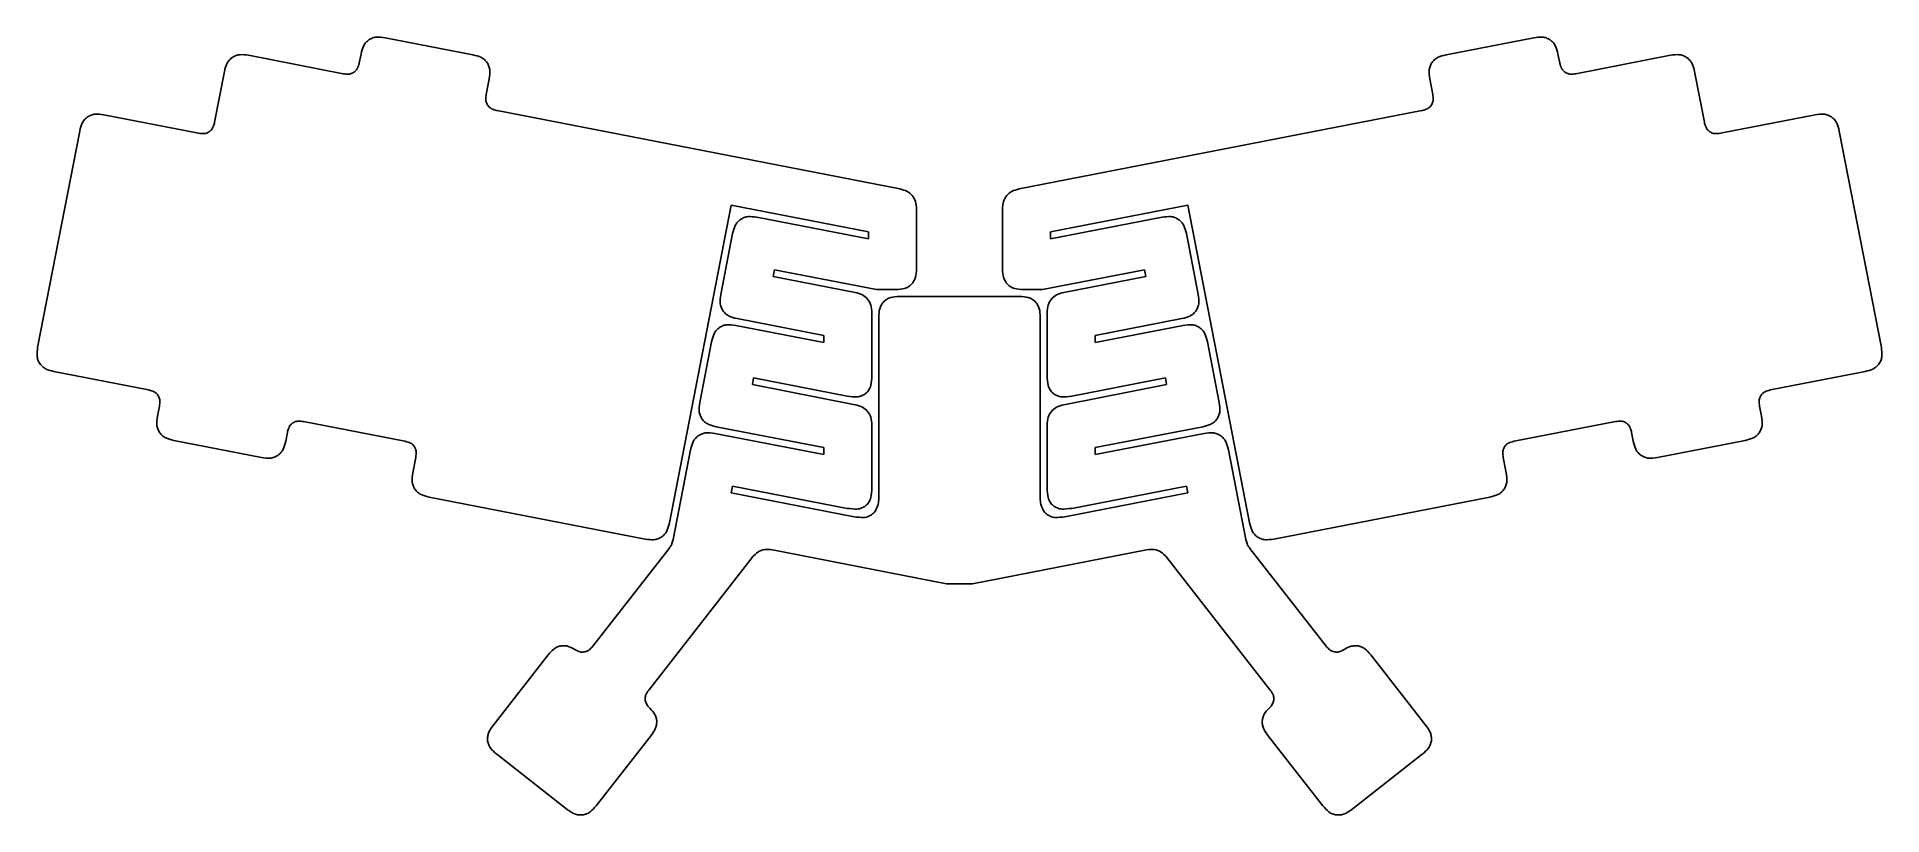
# Model space of a CAD drawing. Extents: x -134 to 134, y -57 to 57.
import ezdxf

# ---------------------------------------------------------------- set-up
doc = ezdxf.new("R2010")
doc.units = 0
doc.layers.add('VISIBLE', color=7, linetype='CONTINUOUS')

msp = doc.modelspace()

# ---------------------------------------------------------------- linework, layer by layer
at = {"layer": 'VISIBLE'}
for p, q in [((-70.72, 53.92), (-83.48, 56.4)), ((70.72, 53.92), (83.48, 56.4)), ((-89.59, 51.17), (-103.33, 53.85)), ((-86.99, 54.03), (-87.24, 52.76)), ((86.99, 54.03), (87.24, 52.76)), ((89.59, 51.17), (103.33, 53.85)), ((-106.85, 51.47), (-108.28, 44.11)), ((106.85, 51.47), (108.28, 44.11)), ((-68.78, 48.15), (-68.34, 50.41)), ((68.78, 48.15), (68.34, 50.41)), ((-8.68, 34.43), (-67.2, 45.8)), ((8.68, 34.43), (67.2, 45.8)), ((-110.62, 42.53), (-124.37, 45.2)), ((110.62, 42.53), (124.37, 45.2)), ((-127.88, 42.83), (-133.99, 11.42)), ((127.88, 42.83), (133.99, 11.42)), ((-42.17, -14.07), (-33.2, 32.06)), ((-13.25, 28.19), (-33.2, 32.06)), ((-29.46, 30.32), (-13.25, 27.17)), ((-6.25, 31.48), (-6.25, 22.81)), ((6.25, 31.48), (6.25, 22.81)), ((13.25, 28.19), (33.2, 32.06)), ((29.46, 30.32), (13.25, 27.17)), ((42.17, -14.07), (33.2, 32.06)), ((-34.7, 19.11), (-32.98, 27.95)), ((-13.25, 27.17), (-13.25, 28.19)), ((13.25, 27.17), (13.25, 28.19)), ((34.7, 19.11), (32.98, 27.95)), ((-26.87, 22.68), (-27.06, 21.7)), ((-27.06, 21.7), (-15.17, 19.39)), ((-12.08, 19.81), (-26.87, 22.68)), ((12.08, 19.81), (26.87, 22.68)), ((27.06, 21.7), (15.17, 19.39)), ((26.87, 22.68), (27.06, 21.7)), ((-9.25, 19.81), (-12.08, 19.81)), ((8.74, 18.81), (-8.74, 18.81)), ((9.25, 19.81), (12.08, 19.81)), ((-12.74, 16.45), (-12.74, 7.28)), ((12.74, 16.45), (12.74, 7.28)), ((-32.51, 14.61), (-19.74, 12.13)), ((-19.74, 13.15), (-32.32, 15.59)), ((-11.74, -10.24), (-11.74, 15.81)), ((11.74, -10.24), (11.74, 15.81)), ((19.74, 13.15), (32.32, 15.59)), ((32.51, 14.61), (19.74, 12.13)), ((-37.75, 3.41), (-36.03, 12.24)), ((-19.74, 12.13), (-19.74, 13.15)), ((19.74, 12.13), (19.74, 13.15)), ((37.75, 3.41), (36.03, 12.24)), ((-131.62, 7.9), (-117.87, 5.23)), ((-29.92, 6.98), (-30.11, 6)), ((-30.11, 6), (-15.17, 3.09)), ((-16.32, 4.33), (-29.92, 6.98)), ((30.11, 6), (15.17, 3.09)), ((16.32, 4.33), (29.92, 6.98)), ((29.92, 6.98), (30.11, 6)), ((131.62, 7.9), (117.87, 5.23)), ((-116.29, 2.88), (-116.58, 1.41)), ((116.29, 2.88), (116.58, 1.41)), ((-95.33, 0.64), (-80.61, -2.22)), ((-12.74, 0.15), (-12.74, -9.02)), ((12.74, 0.15), (12.74, -9.02)), ((95.33, 0.64), (80.61, -2.22)), ((-114.21, -2.11), (-101.44, -4.59)), ((-97.93, -2.22), (-97.68, -0.94)), ((-35.57, -1.09), (-19.74, -4.17)), ((-19.74, -3.15), (-35.38, -0.11)), ((19.74, -3.15), (35.38, -0.11)), ((35.57, -1.09), (19.74, -4.17)), ((97.93, -2.22), (97.68, -0.94)), ((114.21, -2.11), (101.44, -4.59)), ((-79.03, -4.56), (-79.47, -6.82)), ((-41.62, -16.5), (-39.09, -3.47)), ((-19.74, -4.17), (-19.74, -3.15)), ((19.74, -4.17), (19.74, -3.15)), ((41.62, -16.5), (39.09, -3.47)), ((79.03, -4.56), (79.47, -6.82)), ((-77.09, -10.34), (-45.68, -16.45)), ((-32.98, -8.73), (-33.17, -9.71)), ((-33.17, -9.71), (-15.32, -13.18)), ((-16.32, -11.97), (-32.98, -8.73)), ((33.17, -9.71), (15.32, -13.18)), ((16.32, -11.97), (32.98, -8.73)), ((32.98, -8.73), (33.17, -9.71)), ((77.09, -10.34), (45.68, -16.45)), ((-42.2, -17.78), (-53.31, -31.99)), ((-1.91, -22.92), (-27.18, -18)), ((1.91, -22.92), (27.18, -18)), ((42.2, -17.78), (53.31, -31.99)), ((-45.16, -38.36), (-30.12, -19.1)), ((45.16, -38.36), (30.12, -19.1)), ((-59.79, -33.25), (-67.79, -43.49)), ((59.79, -33.25), (67.79, -43.49)), ((-52.82, -55.19), (-44.81, -44.95)), ((52.82, -55.19), (44.81, -44.95)), ((-67.27, -47.7), (-57.03, -55.71)), ((67.27, -47.7), (57.03, -55.71))]:
    msp.add_line(p, q, dxfattribs=at)
for points, knots in [([(-86.99, 54.03), (-86.88, 54.46), (-86.69, 55.19), (-86.3, 55.7), (-85.85, 56.12), (-85.29, 56.38), (-84.68, 56.55), (-83.92, 56.46), (-83.48, 56.4)], [0, 0, 0, 0, 0.206525, 0.354768, 0.500411, 0.645061, 0.791767, 1, 1, 1, 1]), ([(86.99, 54.03), (86.88, 54.46), (86.69, 55.19), (86.3, 55.7), (85.85, 56.12), (85.29, 56.38), (84.68, 56.55), (83.92, 56.46), (83.48, 56.4)], [0, 0, 0, 0, 0.206525, 0.354768, 0.500411, 0.645061, 0.791767, 1, 1, 1, 1]), ([(-106.85, 51.47), (-106.73, 51.9), (-106.54, 52.63), (-106.15, 53.14), (-105.7, 53.57), (-105.14, 53.82), (-104.54, 53.99), (-103.78, 53.9), (-103.33, 53.85)], [0, 0, 0, 0, 0.206525, 0.354768, 0.500411, 0.645061, 0.791767, 1, 1, 1, 1]), ([(-70.72, 53.92), (-70.29, 53.81), (-69.56, 53.62), (-69.05, 53.23), (-68.62, 52.78), (-68.37, 52.22), (-68.2, 51.61), (-68.29, 50.85), (-68.34, 50.41)], [0, 0, 0, 0, 0.206525, 0.354768, 0.500411, 0.645061, 0.791767, 1, 1, 1, 1]), ([(70.72, 53.92), (70.29, 53.81), (69.56, 53.62), (69.05, 53.23), (68.62, 52.78), (68.37, 52.22), (68.2, 51.61), (68.29, 50.85), (68.34, 50.41)], [0, 0, 0, 0, 0.206525, 0.354768, 0.500411, 0.645061, 0.791767, 1, 1, 1, 1]), ([(106.85, 51.47), (106.73, 51.9), (106.54, 52.63), (106.15, 53.14), (105.7, 53.57), (105.14, 53.82), (104.54, 53.99), (103.78, 53.9), (103.33, 53.85)], [0, 0, 0, 0, 0.206525, 0.354768, 0.500411, 0.645061, 0.791767, 1, 1, 1, 1]), ([(-89.59, 51.17), (-89.32, 51.14), (-88.82, 51.07), (-88.27, 51.2), (-87.79, 51.54), (-87.49, 51.89), (-87.26, 52.62), (-87.25, 52.73), (-87.24, 52.76)], [0, 0, 0, 0, 0.205405, 0.378936, 0.553034, 0.717849, 0.918273, 1, 1, 1, 1]), ([(89.59, 51.17), (89.32, 51.14), (88.82, 51.07), (88.27, 51.2), (87.79, 51.54), (87.49, 51.89), (87.26, 52.62), (87.25, 52.73), (87.24, 52.76)], [0, 0, 0, 0, 0.205405, 0.378936, 0.553034, 0.717849, 0.918273, 1, 1, 1, 1]), ([(-68.78, 48.15), (-68.82, 47.88), (-68.89, 47.38), (-68.75, 46.84), (-68.42, 46.35), (-68.06, 46.05), (-67.33, 45.82), (-67.23, 45.81), (-67.2, 45.8)], [0, 0, 0, 0, 0.205405, 0.378936, 0.553034, 0.717849, 0.918273, 1, 1, 1, 1]), ([(68.78, 48.15), (68.82, 47.88), (68.89, 47.38), (68.75, 46.84), (68.42, 46.35), (68.06, 46.05), (67.33, 45.82), (67.23, 45.81), (67.2, 45.8)], [0, 0, 0, 0, 0.205405, 0.378936, 0.553034, 0.717849, 0.918273, 1, 1, 1, 1]), ([(-127.88, 42.83), (-127.77, 43.25), (-127.57, 43.98), (-127.19, 44.5), (-126.74, 44.92), (-126.18, 45.18), (-125.57, 45.35), (-124.81, 45.25), (-124.37, 45.2)], [0, 0, 0, 0, 0.206525, 0.354768, 0.500411, 0.645061, 0.791767, 1, 1, 1, 1]), ([(-110.62, 42.53), (-110.35, 42.49), (-109.86, 42.42), (-109.31, 42.56), (-108.82, 42.89), (-108.53, 43.25), (-108.3, 43.98), (-108.28, 44.08), (-108.28, 44.11)], [0, 0, 0, 0, 0.205405, 0.378936, 0.553034, 0.717849, 0.918273, 1, 1, 1, 1]), ([(110.62, 42.53), (110.35, 42.49), (109.86, 42.42), (109.31, 42.56), (108.82, 42.89), (108.53, 43.25), (108.3, 43.98), (108.28, 44.08), (108.28, 44.11)], [0, 0, 0, 0, 0.205405, 0.378936, 0.553034, 0.717849, 0.918273, 1, 1, 1, 1]), ([(127.88, 42.83), (127.77, 43.25), (127.57, 43.98), (127.19, 44.5), (126.74, 44.92), (126.18, 45.18), (125.57, 45.35), (124.81, 45.25), (124.37, 45.2)], [0, 0, 0, 0, 0.206525, 0.354768, 0.500411, 0.645061, 0.791767, 1, 1, 1, 1]), ([(-8.68, 34.43), (-8.31, 34.33), (-7.59, 34.14), (-6.81, 33.5), (-6.33, 32.61), (-6.28, 31.87), (-6.25, 31.48)], [0, 0, 0, 0, 0.258812, 0.5, 0.741188, 1, 1, 1, 1]), ([(8.68, 34.43), (8.31, 34.33), (7.59, 34.14), (6.81, 33.5), (6.33, 32.61), (6.28, 31.87), (6.25, 31.48)], [0, 0, 0, 0, 0.258812, 0.5, 0.741188, 1, 1, 1, 1]), ([(-32.98, 27.95), (-32.87, 28.37), (-32.67, 29.1), (-32.28, 29.61), (-31.83, 30.04), (-31.28, 30.29), (-30.67, 30.46), (-29.91, 30.37), (-29.46, 30.32)], [0, 0, 0, 0, 0.206525, 0.354768, 0.500411, 0.645061, 0.791767, 1, 1, 1, 1]), ([(32.98, 27.95), (32.87, 28.37), (32.67, 29.1), (32.28, 29.61), (31.83, 30.04), (31.28, 30.29), (30.67, 30.46), (29.91, 30.37), (29.46, 30.32)], [0, 0, 0, 0, 0.206525, 0.354768, 0.500411, 0.645061, 0.791767, 1, 1, 1, 1]), ([(-6.25, 22.81), (-6.28, 22.37), (-6.33, 21.62), (-6.62, 21.04), (-6.98, 20.54), (-7.47, 20.18), (-8.04, 19.9), (-8.8, 19.84), (-9.25, 19.81)], [0, 0, 0, 0, 0.206525, 0.354768, 0.500411, 0.645061, 0.791767, 1, 1, 1, 1]), ([(6.25, 22.81), (6.28, 22.37), (6.33, 21.62), (6.62, 21.04), (6.98, 20.54), (7.47, 20.18), (8.04, 19.9), (8.8, 19.84), (9.25, 19.81)], [0, 0, 0, 0, 0.206525, 0.354768, 0.500411, 0.645061, 0.791767, 1, 1, 1, 1]), ([(-32.32, 15.59), (-32.75, 15.71), (-33.48, 15.9), (-33.99, 16.29), (-34.42, 16.74), (-34.67, 17.3), (-34.84, 17.9), (-34.75, 18.67), (-34.7, 19.11)], [0, 0, 0, 0, 0.206525, 0.354768, 0.500411, 0.645061, 0.791767, 1, 1, 1, 1]), ([(-15.17, 19.39), (-14.8, 19.29), (-14.08, 19.1), (-13.3, 18.46), (-12.82, 17.57), (-12.77, 16.83), (-12.74, 16.45)], [0, 0, 0, 0, 0.258812, 0.5, 0.741188, 1, 1, 1, 1]), ([(-11.74, 15.81), (-11.71, 16.25), (-11.66, 17), (-11.38, 17.58), (-11.02, 18.08), (-10.52, 18.44), (-9.96, 18.72), (-9.19, 18.78), (-8.74, 18.81)], [0, 0, 0, 0, 0.206525, 0.354768, 0.500411, 0.645061, 0.791767, 1, 1, 1, 1]), ([(11.74, 15.81), (11.71, 16.25), (11.66, 17), (11.38, 17.58), (11.02, 18.08), (10.52, 18.44), (9.96, 18.72), (9.19, 18.78), (8.74, 18.81)], [0, 0, 0, 0, 0.206525, 0.354768, 0.500411, 0.645061, 0.791767, 1, 1, 1, 1]), ([(15.17, 19.39), (14.8, 19.29), (14.08, 19.1), (13.3, 18.46), (12.82, 17.57), (12.77, 16.83), (12.74, 16.45)], [0, 0, 0, 0, 0.258812, 0.5, 0.741188, 1, 1, 1, 1]), ([(32.32, 15.59), (32.75, 15.71), (33.48, 15.9), (33.99, 16.29), (34.42, 16.74), (34.67, 17.3), (34.84, 17.9), (34.75, 18.67), (34.7, 19.11)], [0, 0, 0, 0, 0.206525, 0.354768, 0.500411, 0.645061, 0.791767, 1, 1, 1, 1]), ([(-36.03, 12.24), (-35.92, 12.67), (-35.72, 13.4), (-35.34, 13.91), (-34.89, 14.33), (-34.33, 14.59), (-33.72, 14.76), (-32.96, 14.67), (-32.51, 14.61)], [0, 0, 0, 0, 0.206525, 0.354768, 0.500411, 0.645061, 0.791767, 1, 1, 1, 1]), ([(36.03, 12.24), (35.92, 12.67), (35.72, 13.4), (35.34, 13.91), (34.89, 14.33), (34.33, 14.59), (33.72, 14.76), (32.96, 14.67), (32.51, 14.61)], [0, 0, 0, 0, 0.206525, 0.354768, 0.500411, 0.645061, 0.791767, 1, 1, 1, 1]), ([(-131.62, 7.9), (-132.04, 8.01), (-132.77, 8.21), (-133.28, 8.59), (-133.71, 9.05), (-133.96, 9.6), (-134.13, 10.21), (-134.04, 10.97), (-133.99, 11.42)], [0, 0, 0, 0, 0.206525, 0.354768, 0.500411, 0.645061, 0.791767, 1, 1, 1, 1]), ([(131.62, 7.9), (132.04, 8.01), (132.77, 8.21), (133.28, 8.59), (133.71, 9.05), (133.96, 9.6), (134.13, 10.21), (134.04, 10.97), (133.99, 11.42)], [0, 0, 0, 0, 0.206525, 0.354768, 0.500411, 0.645061, 0.791767, 1, 1, 1, 1]), ([(-12.74, 7.28), (-12.77, 6.77), (-12.83, 5.9), (-13.16, 5.23), (-13.61, 4.68), (-14.23, 4.36), (-14.93, 4.16), (-15.8, 4.27), (-16.32, 4.33)], [0, 0, 0, 0, 0.207414, 0.356328, 0.501197, 0.644628, 0.791375, 1, 1, 1, 1]), ([(12.74, 7.28), (12.77, 6.77), (12.83, 5.9), (13.16, 5.23), (13.61, 4.68), (14.23, 4.36), (14.93, 4.16), (15.8, 4.27), (16.32, 4.33)], [0, 0, 0, 0, 0.207414, 0.356328, 0.501197, 0.644628, 0.791375, 1, 1, 1, 1]), ([(-116.29, 2.88), (-116.26, 3.15), (-116.19, 3.65), (-116.32, 4.19), (-116.66, 4.68), (-117.01, 4.98), (-117.74, 5.21), (-117.84, 5.22), (-117.87, 5.23)], [0, 0, 0, 0, 0.205405, 0.378936, 0.553034, 0.717849, 0.918273, 1, 1, 1, 1]), ([(-35.38, -0.11), (-35.8, 0), (-36.53, 0.2), (-37.04, 0.58), (-37.47, 1.03), (-37.72, 1.59), (-37.9, 2.2), (-37.8, 2.96), (-37.75, 3.41)], [0, 0, 0, 0, 0.206525, 0.354768, 0.500411, 0.645061, 0.791767, 1, 1, 1, 1]), ([(-15.17, 3.09), (-14.8, 2.99), (-14.08, 2.8), (-13.3, 2.16), (-12.82, 1.27), (-12.77, 0.53), (-12.74, 0.15)], [0, 0, 0, 0, 0.258812, 0.5, 0.741188, 1, 1, 1, 1]), ([(15.17, 3.09), (14.8, 2.99), (14.08, 2.8), (13.3, 2.16), (12.82, 1.27), (12.77, 0.53), (12.74, 0.15)], [0, 0, 0, 0, 0.258812, 0.5, 0.741188, 1, 1, 1, 1]), ([(35.38, -0.11), (35.8, 0), (36.53, 0.2), (37.04, 0.58), (37.47, 1.03), (37.72, 1.59), (37.9, 2.2), (37.8, 2.96), (37.75, 3.41)], [0, 0, 0, 0, 0.206525, 0.354768, 0.500411, 0.645061, 0.791767, 1, 1, 1, 1]), ([(116.29, 2.88), (116.26, 3.15), (116.19, 3.65), (116.32, 4.19), (116.66, 4.68), (117.01, 4.98), (117.74, 5.21), (117.84, 5.22), (117.87, 5.23)], [0, 0, 0, 0, 0.205405, 0.378936, 0.553034, 0.717849, 0.918273, 1, 1, 1, 1]), ([(-114.21, -2.11), (-114.63, -1.99), (-115.36, -1.8), (-115.87, -1.41), (-116.3, -0.96), (-116.55, -0.4), (-116.72, 0.2), (-116.63, 0.96), (-116.58, 1.41)], [0, 0, 0, 0, 0.206525, 0.354768, 0.500411, 0.645061, 0.791767, 1, 1, 1, 1]), ([(-95.33, 0.64), (-95.6, 0.68), (-96.1, 0.75), (-96.65, 0.61), (-97.13, 0.28), (-97.43, -0.08), (-97.66, -0.81), (-97.68, -0.91), (-97.68, -0.94)], [0, 0, 0, 0, 0.205405, 0.378936, 0.553034, 0.717849, 0.918273, 1, 1, 1, 1]), ([(95.33, 0.64), (95.6, 0.68), (96.1, 0.75), (96.65, 0.61), (97.13, 0.28), (97.43, -0.08), (97.66, -0.81), (97.68, -0.91), (97.68, -0.94)], [0, 0, 0, 0, 0.205405, 0.378936, 0.553034, 0.717849, 0.918273, 1, 1, 1, 1]), ([(114.21, -2.11), (114.63, -1.99), (115.36, -1.8), (115.87, -1.41), (116.3, -0.96), (116.55, -0.4), (116.72, 0.2), (116.63, 0.96), (116.58, 1.41)], [0, 0, 0, 0, 0.206525, 0.354768, 0.500411, 0.645061, 0.791767, 1, 1, 1, 1]), ([(-97.93, -2.22), (-98.04, -2.64), (-98.24, -3.37), (-98.62, -3.88), (-99.07, -4.31), (-99.63, -4.56), (-100.24, -4.73), (-101, -4.64), (-101.44, -4.59)], [0, 0, 0, 0, 0.206525, 0.354768, 0.500411, 0.645061, 0.791767, 1, 1, 1, 1]), ([(-79.03, -4.56), (-78.99, -4.3), (-78.92, -3.8), (-79.06, -3.25), (-79.39, -2.77), (-79.75, -2.47), (-80.48, -2.24), (-80.58, -2.22), (-80.61, -2.22)], [0, 0, 0, 0, 0.205405, 0.378936, 0.553034, 0.717849, 0.918273, 1, 1, 1, 1]), ([(-39.09, -3.47), (-38.97, -3.04), (-38.78, -2.31), (-38.39, -1.8), (-37.94, -1.37), (-37.38, -1.12), (-36.77, -0.95), (-36.01, -1.04), (-35.57, -1.09)], [0, 0, 0, 0, 0.206525, 0.354768, 0.500411, 0.645061, 0.791767, 1, 1, 1, 1]), ([(39.09, -3.47), (38.97, -3.04), (38.78, -2.31), (38.39, -1.8), (37.94, -1.37), (37.38, -1.12), (36.77, -0.95), (36.01, -1.04), (35.57, -1.09)], [0, 0, 0, 0, 0.206525, 0.354768, 0.500411, 0.645061, 0.791767, 1, 1, 1, 1]), ([(79.03, -4.56), (78.99, -4.3), (78.92, -3.8), (79.06, -3.25), (79.39, -2.77), (79.75, -2.47), (80.48, -2.24), (80.58, -2.22), (80.61, -2.22)], [0, 0, 0, 0, 0.205405, 0.378936, 0.553034, 0.717849, 0.918273, 1, 1, 1, 1]), ([(97.93, -2.22), (98.04, -2.64), (98.24, -3.37), (98.62, -3.88), (99.07, -4.31), (99.63, -4.56), (100.24, -4.73), (101, -4.64), (101.44, -4.59)], [0, 0, 0, 0, 0.206525, 0.354768, 0.500411, 0.645061, 0.791767, 1, 1, 1, 1]), ([(-77.09, -10.34), (-77.52, -10.23), (-78.25, -10.03), (-78.76, -9.64), (-79.19, -9.19), (-79.44, -8.64), (-79.61, -8.03), (-79.52, -7.27), (-79.47, -6.82)], [0, 0, 0, 0, 0.206525, 0.354768, 0.500411, 0.645061, 0.791767, 1, 1, 1, 1]), ([(77.09, -10.34), (77.52, -10.23), (78.25, -10.03), (78.76, -9.64), (79.19, -9.19), (79.44, -8.64), (79.61, -8.03), (79.52, -7.27), (79.47, -6.82)], [0, 0, 0, 0, 0.206525, 0.354768, 0.500411, 0.645061, 0.791767, 1, 1, 1, 1]), ([(-12.74, -9.02), (-12.77, -9.53), (-12.83, -10.4), (-13.16, -11.07), (-13.61, -11.62), (-14.23, -11.94), (-14.93, -12.14), (-15.8, -12.03), (-16.32, -11.97)], [0, 0, 0, 0, 0.207414, 0.356328, 0.501197, 0.644628, 0.791375, 1, 1, 1, 1]), ([(-15.32, -13.18), (-14.83, -13.25), (-13.97, -13.36), (-13.17, -13.16), (-12.45, -12.68), (-12.05, -12.11), (-11.74, -11.14), (-11.74, -10.53), (-11.74, -10.24)], [0, 0, 0, 0, 0.203448, 0.359553, 0.516364, 0.660501, 0.834225, 1, 1, 1, 1]), ([(15.32, -13.18), (14.83, -13.25), (13.97, -13.36), (13.17, -13.16), (12.45, -12.68), (12.05, -12.11), (11.74, -11.14), (11.74, -10.53), (11.74, -10.24)], [0, 0, 0, 0, 0.203448, 0.359553, 0.516364, 0.660501, 0.834225, 1, 1, 1, 1]), ([(12.74, -9.02), (12.77, -9.53), (12.83, -10.4), (13.16, -11.07), (13.61, -11.62), (14.23, -11.94), (14.93, -12.14), (15.8, -12.03), (16.32, -11.97)], [0, 0, 0, 0, 0.207414, 0.356328, 0.501197, 0.644628, 0.791375, 1, 1, 1, 1]), ([(-42.17, -14.07), (-42.28, -14.5), (-42.47, -15.23), (-42.86, -15.74), (-43.31, -16.17), (-43.87, -16.42), (-44.48, -16.59), (-45.24, -16.5), (-45.68, -16.45)], [0, 0, 0, 0, 0.206525, 0.354768, 0.500411, 0.645061, 0.791767, 1, 1, 1, 1]), ([(42.17, -14.07), (42.28, -14.5), (42.47, -15.23), (42.86, -15.74), (43.31, -16.17), (43.87, -16.42), (44.48, -16.59), (45.24, -16.5), (45.68, -16.45)], [0, 0, 0, 0, 0.206525, 0.354768, 0.500411, 0.645061, 0.791767, 1, 1, 1, 1]), ([(-42.2, -17.78), (-42.12, -17.66), (-41.96, -17.44), (-41.77, -17.06), (-41.67, -16.7), (-41.62, -16.5)], [0, 0, 0, 0, 0.313397, 0.626812, 1, 1, 1, 1]), ([(-27.18, -18), (-27.56, -17.96), (-28.31, -17.88), (-29.31, -18.25), (-29.99, -18.92), (-30.09, -19.06), (-30.12, -19.1)], [0, 0, 0, 0, 0.301859, 0.599196, 0.872597, 1, 1, 1, 1]), ([(27.18, -18), (27.56, -17.96), (28.31, -17.88), (29.31, -18.25), (29.99, -18.92), (30.09, -19.06), (30.12, -19.1)], [0, 0, 0, 0, 0.301859, 0.599196, 0.872597, 1, 1, 1, 1]), ([(42.2, -17.78), (42.12, -17.66), (41.96, -17.44), (41.77, -17.06), (41.67, -16.7), (41.62, -16.5)], [0, 0, 0, 0, 0.313397, 0.626812, 1, 1, 1, 1]), ([(-59.79, -33.25), (-59.52, -32.95), (-59.07, -32.43), (-58.57, -32.15), (-58.03, -31.95), (-57.48, -31.91), (-56.92, -31.95), (-56.33, -32.25), (-55.99, -32.43)], [0, 0, 0, 0, 0.207957, 0.356492, 0.504125, 0.649908, 0.795629, 1, 1, 1, 1]), ([(-55.99, -32.43), (-55.75, -32.57), (-55.3, -32.82), (-54.73, -32.88), (-54.16, -32.75), (-53.71, -32.47), (-53.45, -32.16), (-53.31, -31.99)], [0, 0, 0, 0, 0.228259, 0.419828, 0.611986, 0.796643, 1, 1, 1, 1]), ([(55.99, -32.43), (55.75, -32.57), (55.3, -32.82), (54.73, -32.88), (54.16, -32.75), (53.71, -32.47), (53.45, -32.16), (53.31, -31.99)], [0, 0, 0, 0, 0.228259, 0.419828, 0.611986, 0.796643, 1, 1, 1, 1]), ([(59.79, -33.25), (59.49, -32.92), (58.99, -32.36), (58.41, -32.08), (57.81, -31.91), (57.21, -31.92), (56.61, -32.07), (56.2, -32.31), (55.99, -32.43)], [0, 0, 0, 0, 0.217109, 0.372948, 0.526054, 0.678117, 0.832341, 1, 1, 1, 1]), ([(-45.16, -38.36), (-45.32, -38.58), (-45.61, -39.01), (-45.71, -39.58), (-45.64, -40.14), (-45.31, -40.72), (-45.06, -40.95), (-44.94, -41.06)], [0, 0, 0, 0, 0.228305, 0.41942, 0.611049, 0.81757, 1, 1, 1, 1]), ([(45.16, -38.36), (45.32, -38.58), (45.61, -39.01), (45.71, -39.58), (45.64, -40.14), (45.31, -40.72), (45.06, -40.95), (44.94, -41.06)], [0, 0, 0, 0, 0.228305, 0.41942, 0.611049, 0.81757, 1, 1, 1, 1]), ([(-44.94, -41.06), (-44.69, -41.35), (-44.25, -41.85), (-44.07, -42.4), (-43.98, -42.94), (-44.05, -43.49), (-44.19, -44.05), (-44.59, -44.61), (-44.81, -44.95)], [0, 0, 0, 0, 0.20439, 0.35229, 0.497709, 0.642943, 0.791376, 1, 1, 1, 1]), ([(44.94, -41.06), (44.77, -41.23), (44.45, -41.56), (44.15, -42.12), (43.99, -42.71), (44.01, -43.32), (44.14, -43.94), (44.56, -44.57), (44.81, -44.95)], [0, 0, 0, 0, 0.165412, 0.321336, 0.474525, 0.626671, 0.780978, 1, 1, 1, 1]), ([(-67.27, -47.7), (-67.6, -47.41), (-68.16, -46.9), (-68.44, -46.33), (-68.62, -45.73), (-68.59, -45.12), (-68.47, -44.5), (-68.04, -43.87), (-67.79, -43.49)], [0, 0, 0, 0, 0.206525, 0.354768, 0.500411, 0.645061, 0.791767, 1, 1, 1, 1]), ([(67.27, -47.7), (67.6, -47.41), (68.16, -46.9), (68.44, -46.33), (68.62, -45.73), (68.59, -45.12), (68.47, -44.5), (68.04, -43.87), (67.79, -43.49)], [0, 0, 0, 0, 0.206525, 0.354768, 0.500411, 0.645061, 0.791767, 1, 1, 1, 1]), ([(-52.82, -55.19), (-53.11, -55.52), (-53.62, -56.08), (-54.2, -56.36), (-54.79, -56.53), (-55.4, -56.51), (-56.02, -56.39), (-56.66, -55.96), (-57.03, -55.71)], [0, 0, 0, 0, 0.206525, 0.354768, 0.500411, 0.645061, 0.791767, 1, 1, 1, 1]), ([(52.82, -55.19), (53.11, -55.52), (53.62, -56.08), (54.2, -56.36), (54.79, -56.53), (55.4, -56.51), (56.02, -56.39), (56.66, -55.96), (57.03, -55.71)], [0, 0, 0, 0, 0.206525, 0.354768, 0.500411, 0.645061, 0.791767, 1, 1, 1, 1])]:
    msp.add_open_spline(points, degree=3, knots=knots, dxfattribs=at)
msp.add_open_spline([(-1.91, -22.92), (-0.64, -22.92), (0.64, -22.92), (1.91, -22.92)], degree=3, dxfattribs=at)

doc.saveas('drawing.dxf')
